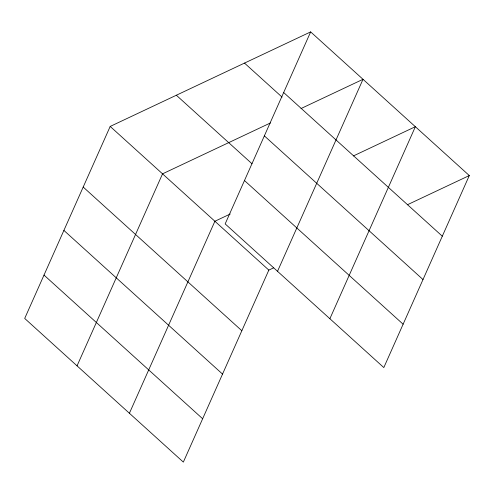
<?xml version="1.0" encoding="UTF-8"?>
<svg xmlns="http://www.w3.org/2000/svg" width="494" height="494" viewBox="0 0 494 494"><rect width="100%" height="100%" fill="white"/><g stroke="black" fill="none" stroke-linecap="round" stroke-linejoin="round"><path stroke-width="0.74" d="M310.658 31.894L225.165 223.899L383.813 367.567L469.3 175.561L310.658 31.894L110.187 126.433L24.7 318.439L183.342 462.106L268.835 270.101L273.707 267.797M77.052 365.85L162.538 173.839L270.422 122.963M129.403 413.262L214.89 221.25L230.21 214.026M277.523 271.311L363.01 79.306L301.031 108.532M329.875 318.723L415.361 126.711L353.383 155.943M407.322 204.788L469.3 175.561M283.661 92.526L442.303 236.194M244.499 63.09L282.062 97.102M264.358 135.881L423 279.548M176.339 95.231L252.026 163.773M244.468 180.545L403.116 324.212M110.187 126.433L268.835 270.101M83.196 187.059L241.838 330.727M63.893 230.414L222.535 374.082M44.003 275.084L202.645 418.751"/></g></svg>
